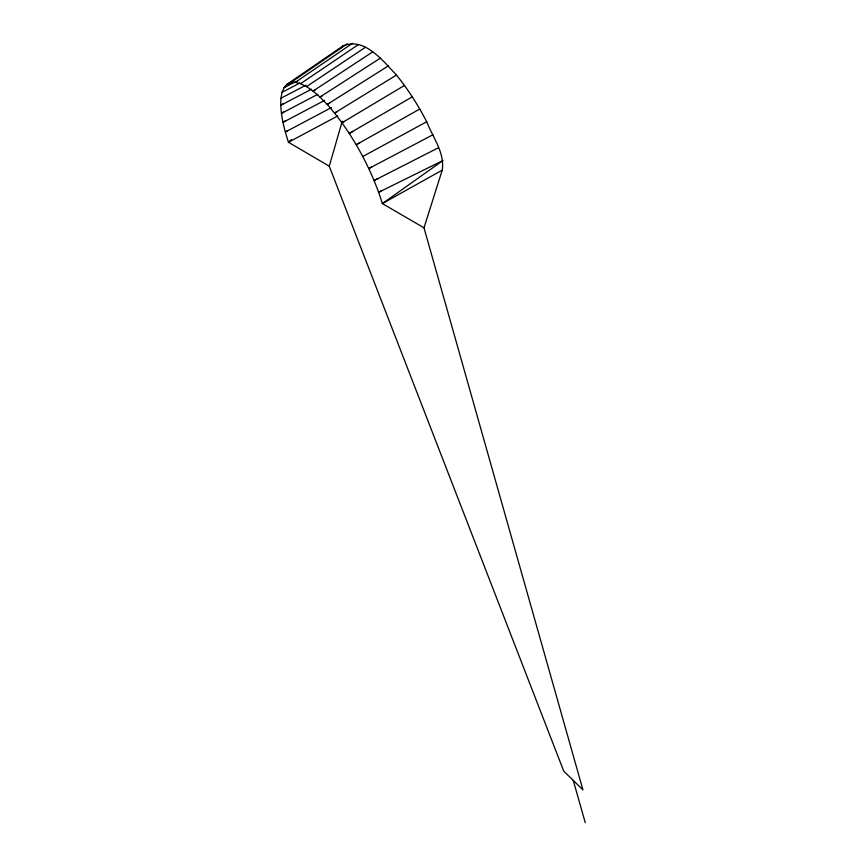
<?xml version="1.0" encoding="UTF-8"?>
<svg xmlns="http://www.w3.org/2000/svg" width="866" height="866" viewBox="0 0 866 866"><rect width="100%" height="100%" fill="white"/><g stroke="black" fill="none" stroke-linecap="round" stroke-linejoin="round"><path stroke-width="1.3" d="M280.952 98.248C279.924 113.273 283.929 128.06 288.432 142.251L329.253 166.185L563.712 771.086L582.948 789.879L423.994 227.812L442.234 170.137C444.951 152.741 432.751 137.326 426.711 121.738C418.137 105.251 408.189 89.469 396.444 75.061C383.205 61.205 364.445 36.48 342.73 46.071L286.971 84.392L284.07 87.661L282.056 92.316L280.952 98.248L305.958 85.182M329.253 166.185L342.265 121.164M340.955 47.966L342.73 46.071M291.474 139.588L288.432 142.251L337.816 115.914M347.19 43.852L290.727 82.606L286.971 84.392L291.734 81.913M286.267 86.145L284.07 87.661L294.721 82.118M352.494 43.3L295.284 82.357L290.727 82.606L293.119 81.361M297.644 81.123L295.284 82.357L300.589 83.688L358.567 44.458M300.589 83.688L306.542 86.611L365.322 47.338M282.976 103.855L280.746 105.338L311.489 89.22M372.629 51.928L313.037 91.082L306.542 86.611M283.647 111.985L281.428 113.435L317.822 94.286M380.347 58.141L319.976 97.057L313.037 91.082L315.386 89.847M285.217 120.937L282.965 122.387L324.631 100.38M388.336 65.903L327.207 104.418L319.976 97.057L322.325 95.812M287.566 130.636L285.315 132.043L331.451 107.568M396.444 75.061L334.59 113.045L327.207 104.418L329.567 103.162M404.487 85.442L341.994 122.766L334.59 113.045L336.961 111.79M412.324 96.83L349.258 133.407L341.994 122.766L344.354 121.511M419.783 109.019L356.229 144.73L349.258 133.407L352.798 131.502M442.234 170.137L382.35 203.575C376.071 182.986 366.978 163.349 356.229 144.73L359.758 142.814M381.008 190.985L378.648 192.295L443.024 160.502L382.35 203.575L423.994 227.812M377.587 178.623L374.101 180.55L438.445 147.74M372.283 166.618L368.775 168.545L432.968 134.739M362.778 156.529L426.711 121.738M282.056 92.316L300.047 82.941M573.26 780.418L585.254 822.7"/></g></svg>
